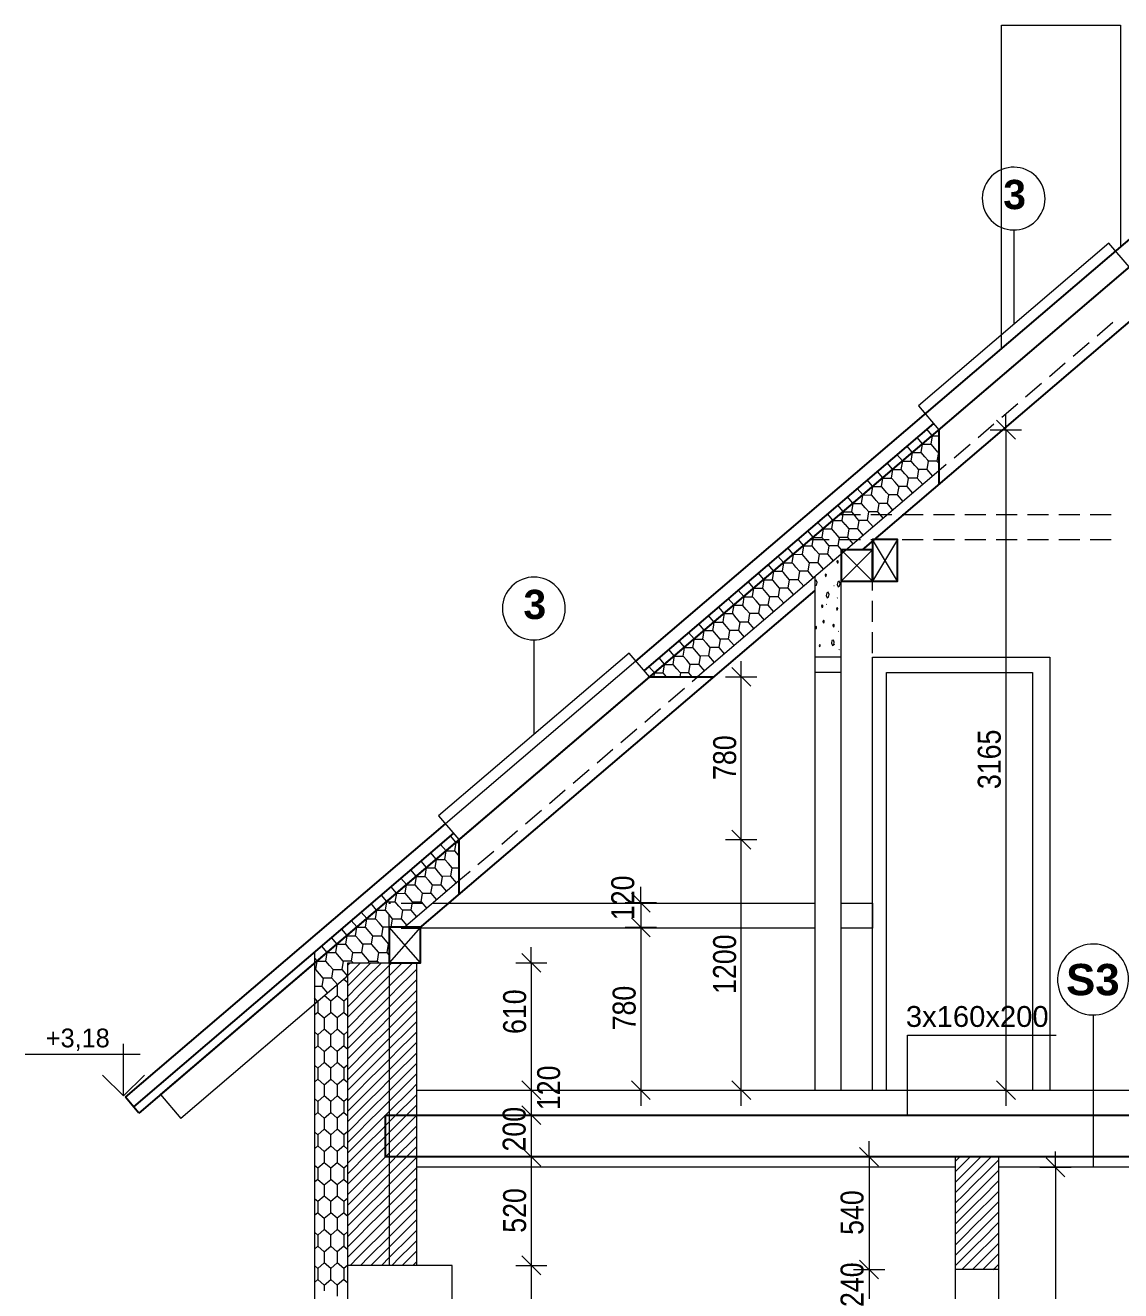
# Model space of a CAD drawing. Header units: millimetres. Extents: x 214.1 to 310.4, y 372.3 to 401.
# Drawn here: x 278.093 to 282.223, y 394.772 to 399.546 of the extents above; entities that cross this region are included whole.
import ezdxf

# ---------------------------------------------------------------- set-up
doc = ezdxf.new("R2010")
doc.units = ezdxf.units.MM
for name, color, linetype in [('PDF2_Dvere', 7, 'Continuous'), ('PDF2_Dvere_okna_oznaceni', 7, 'Continuous'), ('PDF2_Hlavni kresba_1', 7, 'Continuous'), ('PDF2_Hlavni kresba_2', 7, 'Continuous'), ('PDF2_IAV_text', 7, 'Continuous'), ('PDF2_KLESTINY', 7, 'Continuous'), ('PDF2_KOMINY', 7, 'Continuous'), ('PDF2_KOTY-VYS', 7, 'Continuous'), ('PDF2_Krokve', 7, 'Continuous'), ('PDF2_KTZ_zatepleni', 7, 'Continuous'), ('PDF2_Kóty 1$100', 7, 'Continuous'), ('PDF2_Nosniky_Trámy_Stavajici', 7, 'Continuous'), ('PDF2_OKNA', 7, 'Continuous'), ('PDF2_Sloupky', 7, 'Continuous'), ('PDF2_STŘECHA', 7, 'Continuous'), ('PDF2_Tex_POPISY', 7, 'Continuous'), ('PDF2_Šrafy', 7, 'Continuous')]:
    doc.layers.add(name, color=color, linetype=linetype)
doc.styles.add('PDF Arial', font='')
doc.styles.add('PDF Arial Bold', font='')
doc.styles.get('PDF Arial').set_extended_font_data('Arial')
doc.styles.get('PDF Arial Bold').set_extended_font_data('Arial', bold=True)

msp = doc.modelspace()

# ---------------------------------------------------------------- linework, layer by layer
at = {"layer": 'PDF2_Dvere', "lineweight": 13}
for points in [[(281.1691, 397.163), (281.0707, 397.163)], [(281.2872, 395.5292), (281.2872, 397.163), (281.9565, 397.163), (281.9565, 395.5292)], [(281.1691, 397.104), (281.0707, 397.104)], [(281.3401, 395.5292), (281.3401, 397.104), (281.8913, 397.104), (281.8913, 395.5292)]]:
    msp.add_lwpolyline(points, dxfattribs=at)
at = {"layer": 'PDF2_Dvere_okna_oznaceni', "lineweight": 13}
for points in [[(281.7062, 398.8595, 0.414214), (281.8531, 398.779, 0.414217), (281.9335, 398.926, 0.414213), (281.7866, 399.0064, 0.414213)], [(279.8969, 397.3129, 0.414216), (280.0438, 397.2324, 0.414213), (280.1243, 397.3794, 0.414216), (279.9774, 397.4598, 0.414213)]]:
    msp.add_lwpolyline(points, format="xyb", close=True, dxfattribs=at)
for points in [[(281.8198, 398.7743), (281.8198, 398.4174)], [(280.0106, 397.2277), (280.0106, 396.8708)]]:
    msp.add_lwpolyline(points, dxfattribs=at)
at = {"layer": 'PDF2_Hlavni kresba_1', "lineweight": 13}
for points in [[(281.1691, 395.5292), (281.1691, 397.5504)], [(281.0707, 395.5292), (281.0707, 397.4662)], [(279.309, 392.7103), (279.309, 396.0095), (279.4646, 396.0095), (279.4646, 396.0095), (279.4646, 394.8677)], [(279.569, 394.8677), (279.569, 396.0095)], [(279.569, 395.5292), (285.5666, 395.5292)], [(279.309, 392.7103), (281.6005, 392.7103), (281.6005, 395.2772)], [(281.7637, 393.0095), (281.7637, 395.2772)], [(281.6005, 395.2378), (279.569, 395.2378)], [(282.8073, 395.2378), (281.7637, 395.2378)], [(279.7027, 392.7103), (279.7027, 394.8677), (279.309, 394.8677)], [(281.7637, 394.852), (281.6005, 394.852)]]:
    msp.add_lwpolyline(points, dxfattribs=at)
at = {"layer": 'PDF2_Hlavni kresba_2', "lineweight": 25}
for points in [[(281.2494, 397.5672), (282.5014, 398.6375)], [(281.5375, 398.0206), (281.5375, 397.8135)], [(279.5792, 396.1395), (281.0707, 397.4144)], [(280.4465, 397.088), (280.6888, 397.088)], [(279.7282, 396.474), (279.7282, 396.2669)]]:
    msp.add_lwpolyline(points, dxfattribs=at)
at = {"layer": 'PDF2_IAV_text', "lineweight": 13}
msp.add_lwpolyline([(282.2494, 395.9165, 0.414214), (282.1487, 396.0768, 0.414214), (281.9884, 395.976, 0.414214), (282.0892, 395.8158, 0.414212)], format="xyb", close=True, dxfattribs=at)
msp.add_lwpolyline([(282.1189, 395.8124), (282.1189, 395.2378)], dxfattribs=at)
at = {"layer": 'PDF2_KLESTINY', "lineweight": 13}
for points in [[(281.1636, 397.701), (281.1636, 397.701), (281.242, 397.701)], [(281.2814, 397.701), (281.3601, 397.701)], [(281.3995, 397.701), (281.4782, 397.701)], [(281.5176, 397.701), (281.5963, 397.701)], [(281.6357, 397.701), (281.7145, 397.701)], [(281.7538, 397.701), (281.8326, 397.701)], [(281.8719, 397.701), (281.9507, 397.701)], [(281.99, 397.701), (282.0688, 397.701)], [(282.1082, 397.701), (282.1869, 397.701)], [(281.0531, 397.6066), (281.1239, 397.6066)], [(281.0531, 397.6066), (281.0531, 397.6066)], [(281.1633, 397.6066), (281.242, 397.6066)], [(281.2814, 397.6066), (281.3601, 397.6066)], [(281.3995, 397.6066), (281.4782, 397.6066)], [(281.5176, 397.6066), (281.5963, 397.6066)], [(281.6357, 397.6066), (281.7145, 397.6066)], [(281.7538, 397.6066), (281.8326, 397.6066)], [(281.8719, 397.6066), (281.9507, 397.6066)], [(281.99, 397.6066), (282.0688, 397.6066)], [(282.1082, 397.6066), (282.1869, 397.6066)], [(279.4646, 396.2328), (279.4646, 396.234), (279.4646, 396.234), (279.4704, 396.234)], [(279.4646, 396.234), (279.4646, 396.234)], [(279.5097, 396.234), (279.5885, 396.234)], [(279.6278, 396.234), (279.6897, 396.234), (279.6897, 396.234)], [(279.6897, 396.234), (281.0707, 396.234)], [(281.1691, 396.234), (281.2872, 396.234), (281.2872, 396.1395), (281.1691, 396.1395)], [(279.4646, 396.1433), (279.4646, 396.1433), (279.4646, 396.1934)], [(279.4646, 396.1395), (279.4646, 396.1395), (279.4704, 396.1395)], [(279.5097, 396.1395), (279.5827, 396.1395), (279.5827, 396.1395)], [(281.0707, 396.1395), (279.5792, 396.1395)]]:
    msp.add_lwpolyline(points, dxfattribs=at)
at = {"layer": 'PDF2_KOMINY', "lineweight": 13}
msp.add_lwpolyline([(281.7737, 398.3261), (281.7737, 399.5464), (282.2225, 399.5464), (282.2225, 398.7098)], dxfattribs=at)
at = {"layer": 'PDF2_KOTY-VYS', "lineweight": 13}
for points in [[(278.4632, 395.5071), (278.4632, 395.704)], [(278.0931, 395.6646), (278.5262, 395.6646)], [(278.3845, 395.5859), (278.4632, 395.5071), (278.5419, 395.5859)]]:
    msp.add_lwpolyline(points, dxfattribs=at)
at = {"layer": 'PDF2_Krokve', "lineweight": 13}
for points in [[(285.9567, 395.7712), (286.0329, 395.8615), (282.5008, 398.8441), (278.6031, 395.5122), (278.6798, 395.4225)], [(282.1341, 398.3753), (282.194, 398.4265)], [(282.0444, 398.2986), (282.1042, 398.3497)], [(281.9546, 398.2218), (282.0144, 398.273)], [(281.8648, 398.1451), (281.9247, 398.1963)], [(281.775, 398.0684), (281.8349, 398.1195)], [(281.6853, 397.9916), (281.7451, 398.0428)], [(281.5955, 397.9149), (281.6553, 397.966)], [(281.5655, 397.8893), (281.5375, 397.8653), (280.6282, 397.088)], [(281.5375, 397.8653), (281.5375, 397.8653)], [(280.6079, 397.0707), (280.6282, 397.088), (280.6282, 397.088)], [(280.5181, 396.9939), (280.578, 397.0451)], [(280.4284, 396.9172), (280.4882, 396.9683)], [(280.3386, 396.8404), (280.3984, 396.8916)], [(280.2488, 396.7637), (280.3086, 396.8148)], [(280.159, 396.6869), (280.2189, 396.7381)], [(280.0692, 396.6102), (280.1291, 396.6614)], [(279.9795, 396.5334), (280.0393, 396.5846)], [(279.8897, 396.4567), (279.9495, 396.5079)], [(279.7999, 396.38), (279.8598, 396.4311)], [(279.77, 396.3544), (279.7282, 396.3187), (279.5186, 396.1395)], [(279.7282, 396.3187), (279.7282, 396.3187)], [(279.309, 395.9603), (278.6798, 395.4225)]]:
    msp.add_lwpolyline(points, dxfattribs=at)
at = {"layer": 'PDF2_KTZ_zatepleni', "lineweight": 13}
msp.add_lwpolyline([(279.1831, 396.0494), (279.1831, 392.9465)], dxfattribs=at)
at = {"layer": 'PDF2_Kóty 1$100', "lineweight": 13}
for points in [[(281.7905, 398.0206), (281.7905, 398.0797)], [(281.7315, 398.0206), (281.7905, 398.0206), (281.8496, 398.0206)], [(281.7551, 398.0561), (281.826, 397.9852)], [(281.7905, 398.0206), (281.7905, 395.5292)], [(280.7572, 397.1234), (280.8281, 397.0526)], [(280.7927, 395.4701), (280.7927, 395.5292), (280.7927, 396.474), (280.7927, 397.088), (280.7927, 397.1471)], [(280.7336, 397.088), (280.7927, 397.088), (280.8517, 397.088)], [(280.7572, 396.5095), (280.8281, 396.4386)], [(280.7336, 396.474), (280.7927, 396.474), (280.8517, 396.474)], [(280.3783, 396.2718), (280.4492, 396.2009)], [(280.4138, 396.2364), (280.4138, 396.2954)], [(280.3547, 396.2364), (280.4138, 396.2364), (280.4728, 396.2364)], [(280.4138, 396.2364), (280.4138, 396.1433), (280.4138, 395.5292)], [(280.3783, 396.1788), (280.4492, 396.1079)], [(280.3547, 396.1433), (280.4138, 396.1433), (280.4728, 396.1433)], [(280.001, 396.0095), (280.001, 396.0685)], [(279.9656, 396.0449), (280.0365, 395.974)], [(279.942, 396.0095), (280.001, 396.0095), (280.0601, 396.0095)], [(280.001, 396.0095), (280.001, 395.6658), (280.001, 395.5292), (280.001, 395.4347), (280.001, 395.2772), (280.001, 394.8677), (280.001, 394.4268), (280.001, 392.7103)], [(279.9656, 395.5646), (280.0365, 395.4937)], [(280.3783, 395.5646), (280.4492, 395.4937)], [(280.7572, 395.5646), (280.8281, 395.4937)], [(281.7551, 395.5646), (281.826, 395.4937)], [(279.942, 395.5292), (280.001, 395.5292), (280.0601, 395.5292)], [(280.3547, 395.5292), (280.4138, 395.5292), (280.4728, 395.5292)], [(280.4138, 395.5292), (280.4138, 395.4701)], [(280.7336, 395.5292), (280.7927, 395.5292), (280.8517, 395.5292)], [(281.7315, 395.5292), (281.7905, 395.5292), (281.8496, 395.5292)], [(281.7905, 395.5292), (281.7905, 395.4701)], [(279.9656, 395.4701), (280.0365, 395.3992)], [(279.942, 395.4347), (280.001, 395.4347), (280.0601, 395.4347)], [(279.9656, 395.3126), (280.0365, 395.2418)], [(281.239, 395.3126), (281.3099, 395.2418)], [(281.2745, 395.2772), (281.2745, 395.3362)], [(281.9771, 395.2378), (281.9771, 395.2969)], [(279.942, 395.2772), (280.001, 395.2772), (280.0601, 395.2772)], [(281.2154, 395.2772), (281.2745, 395.2772), (281.3335, 395.2772)], [(281.2745, 395.2772), (281.2745, 394.852), (281.2745, 394.663), (281.2745, 393.0095), (281.2745, 392.7103)], [(281.9417, 395.2732), (282.0126, 395.2024)], [(281.9181, 395.2378), (281.9771, 395.2378), (282.0362, 395.2378)], [(281.9771, 395.2378), (281.9771, 393.0095)], [(279.942, 394.8677), (280.001, 394.8677), (280.0601, 394.8677)], [(279.9656, 394.9032), (280.0365, 394.8323)], [(281.239, 394.8874), (281.3099, 394.8166)], [(281.2154, 394.852), (281.2745, 394.852), (281.3335, 394.852)]]:
    msp.add_lwpolyline(points, dxfattribs=at)
at = {"layer": 'PDF2_Nosniky_Trámy_Stavajici', "lineweight": 13}
for points in [[(281.3817, 397.6066), (281.2872, 397.4491), (281.1691, 397.5672)], [(281.3817, 397.4491), (281.2872, 397.6066)], [(281.2872, 397.5672), (281.1691, 397.4491)], [(279.5827, 396.1433), (279.4646, 396.0095)], [(279.5827, 396.0095), (279.4646, 396.1433)]]:
    msp.add_lwpolyline(points, dxfattribs=at)
at = {"layer": 'PDF2_Nosniky_Trámy_Stavajici', "lineweight": 25}
for points in [[(281.2872, 397.4491), (281.3817, 397.4491), (281.3817, 397.6066), (281.2872, 397.6066)], [(281.1691, 397.4491), (281.2872, 397.4491), (281.2872, 397.5672), (281.1691, 397.5672)]]:
    msp.add_lwpolyline(points, close=True, dxfattribs=at)
for points in [[(279.4646, 396.0095), (279.5827, 396.0095), (279.5827, 396.1433)], [(279.5827, 396.1433), (279.4646, 396.1433), (279.4646, 396.0095)], [(279.4509, 395.4347), (282.9254, 395.4347), (282.9254, 395.2772), (279.4509, 395.2772), (279.4509, 395.4351)]]:
    msp.add_lwpolyline(points, dxfattribs=at)
at = {"layer": 'PDF2_OKNA', "lineweight": 13}
for points in [[(281.5375, 398.0206), (282.2557, 398.6346), (282.179, 398.7244), (281.4607, 398.1104), (281.5375, 398.0206)], [(279.7282, 396.474), (280.4465, 397.088), (280.3697, 397.1778), (279.6515, 396.5638)]]:
    msp.add_lwpolyline(points, close=True, dxfattribs=at)
for points in [[(282.2045, 398.6945), (281.4863, 398.0805)], [(280.3953, 397.1479), (279.6771, 396.5339)]]:
    msp.add_lwpolyline(points, dxfattribs=at)
at = {"layer": 'PDF2_Sloupky', "lineweight": 13}
for points in [[(281.1691, 397.4139), (281.1691, 397.4491), (281.1691, 397.4491)], [(281.2872, 397.4139), (281.2872, 397.4491), (281.2872, 397.4491)], [(281.1691, 397.2958), (281.1691, 397.3745)], [(281.2872, 397.2958), (281.2872, 397.3745)], [(281.1691, 397.1777), (281.1691, 397.2564)], [(281.2872, 397.1777), (281.2872, 397.2564)], [(281.1691, 397.0596), (281.1691, 397.1383)], [(281.2872, 397.0596), (281.2872, 397.1383)], [(281.1691, 396.9415), (281.1691, 397.0202)], [(281.2872, 396.9415), (281.2872, 397.0202)], [(281.1691, 396.8234), (281.1691, 396.9021)], [(281.2872, 396.8234), (281.2872, 396.9021)], [(281.1691, 396.7052), (281.1691, 396.784)], [(281.2872, 396.7052), (281.2872, 396.784)], [(281.1691, 396.5871), (281.1691, 396.6659)], [(281.2872, 396.5871), (281.2872, 396.6659)], [(281.1691, 396.469), (281.1691, 396.5478)], [(281.2872, 396.469), (281.2872, 396.5478)], [(281.1691, 396.3509), (281.1691, 396.4296)], [(281.2872, 396.3509), (281.2872, 396.4296)], [(281.1691, 396.2328), (281.1691, 396.3115)], [(281.2872, 396.2328), (281.2872, 396.3115)], [(281.1691, 396.1147), (281.1691, 396.1934)], [(281.2872, 396.1147), (281.2872, 396.1934)], [(281.1691, 395.9966), (281.1691, 396.0753)], [(281.2872, 395.9966), (281.2872, 396.0753)], [(281.1691, 395.8785), (281.1691, 395.9572)], [(281.2872, 395.8785), (281.2872, 395.9572)], [(281.1691, 395.7604), (281.1691, 395.8391)], [(281.2872, 395.7604), (281.2872, 395.8391)], [(281.1691, 395.6422), (281.1691, 395.721)], [(281.2872, 395.6422), (281.2872, 395.721)], [(281.1691, 395.5292), (281.1691, 395.5292), (281.1691, 395.6029)], [(281.2872, 395.5292), (281.2872, 395.5292), (281.2872, 395.6029)]]:
    msp.add_lwpolyline(points, dxfattribs=at)
at = {"layer": 'PDF2_STŘECHA', "lineweight": 25}
for points in [[(280.3953, 397.1479), (282.5005, 398.9474)], [(286.1294, 395.78), (282.5008, 398.8441), (278.5216, 395.4426)], [(281.517, 398.0446), (280.426, 397.1119)], [(278.4705, 395.5025), (279.6771, 396.5339)], [(279.7078, 396.498), (278.5012, 395.4665)], [(278.5216, 395.4426), (278.4705, 395.5025)]]:
    msp.add_lwpolyline(points, dxfattribs=at)
at = {"layer": 'PDF2_Tex_POPISY', "lineweight": 13}
for points in [[(281.4193, 395.4347), (281.4193, 395.7365)], [(281.4193, 395.7365), (281.98, 395.7365)]]:
    msp.add_lwpolyline(points, dxfattribs=at)
at = {"layer": 'PDF2_Šrafy', "lineweight": 13}
for points in [[(281.5125, 397.9993), (281.5125, 397.9993), (281.492, 398.0232)], [(281.4546, 397.9912), (281.4751, 397.9673), (281.4751, 397.9673)], [(281.4761, 397.9661), (281.5084, 397.9662), (281.5135, 397.998)], [(281.5135, 397.998), (281.5125, 397.9993)], [(281.5135, 397.998), (281.5375, 397.9981)], [(281.3798, 397.9273), (281.4002, 397.9033), (281.4002, 397.9033)], [(281.4013, 397.9021), (281.4336, 397.9022), (281.4387, 397.9341)], [(281.4376, 397.9353), (281.4376, 397.9353), (281.4172, 397.9592)], [(281.4387, 397.9341), (281.4376, 397.9353)], [(281.4387, 397.9341), (281.471, 397.9342), (281.4761, 397.9661)], [(281.5306, 397.9023), (281.4983, 397.9022), (281.4955, 397.9055), (281.4846, 397.9182), (281.471, 397.9342)], [(281.4751, 397.9673), (281.4761, 397.9661)], [(281.522, 397.9502), (281.5084, 397.9662)], [(281.5357, 397.9342), (281.5344, 397.9357), (281.522, 397.9502)], [(281.5375, 397.9342), (281.5357, 397.9342), (281.5306, 397.9023), (281.5375, 397.8942)], [(281.3628, 397.8713), (281.3628, 397.8713), (281.3424, 397.8953)], [(281.3638, 397.8701), (281.3961, 397.8702), (281.4013, 397.9021)], [(281.4002, 397.9033), (281.4013, 397.9021)], [(281.4472, 397.8862), (281.4336, 397.9022)], [(281.4609, 397.8702), (281.4567, 397.8752), (281.4472, 397.8862)], [(281.4932, 397.8703), (281.4983, 397.9022)], [(281.288, 397.8074), (281.288, 397.8074), (281.2675, 397.8313)], [(281.289, 397.8062), (281.3213, 397.8063), (281.3264, 397.8382)], [(281.305, 397.8633), (281.3254, 397.8394), (281.3254, 397.8394)], [(281.3254, 397.8394), (281.3264, 397.8382)], [(281.3264, 397.8382), (281.3587, 397.8383), (281.3638, 397.8701)], [(281.3724, 397.8223), (281.3587, 397.8383)], [(281.3638, 397.8701), (281.3628, 397.8713)], [(281.4558, 397.8383), (281.4235, 397.8383), (281.4178, 397.8449), (281.4098, 397.8542), (281.3961, 397.8702)], [(281.4184, 397.8064), (281.4235, 397.8383)], [(281.5144, 397.8455), (281.4932, 397.8703), (281.4609, 397.8702), (281.4558, 397.8383), (281.477, 397.8136)], [(281.2301, 397.7994), (281.2506, 397.7754), (281.2506, 397.7754)], [(281.2516, 397.7742), (281.2839, 397.7743), (281.289, 397.8062)], [(281.289, 397.8062), (281.288, 397.8074)], [(281.381, 397.7744), (281.3487, 397.7743), (281.3401, 397.7843), (281.335, 397.7903), (281.3213, 397.8063)], [(281.3861, 397.8063), (281.3789, 397.8146), (281.3724, 397.8223)], [(281.4396, 397.7816), (281.4184, 397.8064), (281.3861, 397.8063), (281.381, 397.7744), (281.4021, 397.7496)], [(281.1553, 397.7354), (281.1758, 397.7115), (281.1758, 397.7115)], [(281.1768, 397.7103), (281.2091, 397.7104), (281.2142, 397.7423)], [(281.2132, 397.7434), (281.2132, 397.7434), (281.1927, 397.7674)], [(281.2142, 397.7423), (281.2132, 397.7434)], [(281.2142, 397.7423), (281.2465, 397.7423), (281.2516, 397.7742)], [(281.3061, 397.7104), (281.2738, 397.7104), (281.2624, 397.7238), (281.2602, 397.7263), (281.2465, 397.7423)], [(281.2506, 397.7754), (281.2516, 397.7742)], [(281.2976, 397.7583), (281.2839, 397.7743)], [(281.3112, 397.7423), (281.3012, 397.7541), (281.2976, 397.7583)], [(281.3647, 397.7176), (281.3435, 397.7424), (281.3112, 397.7423), (281.3061, 397.7104), (281.3273, 397.6856)], [(281.3435, 397.7424), (281.3487, 397.7743)], [(281.1384, 397.6795), (281.1384, 397.6795), (281.1179, 397.7034)], [(281.1768, 397.7103), (281.1717, 397.6784)], [(281.1758, 397.7115), (281.1768, 397.7103)], [(281.2228, 397.6944), (281.2091, 397.7104)], [(281.2364, 397.6784), (281.2235, 397.6935), (281.2228, 397.6944)], [(281.2687, 397.6785), (281.2738, 397.7104)], [(281.0636, 397.6155), (281.0636, 397.6155), (281.0431, 397.6395)], [(281.0805, 397.6714), (281.101, 397.6475), (281.101, 397.6475)], [(281.102, 397.6463), (281.0969, 397.6144)], [(281.101, 397.6475), (281.102, 397.6463)], [(281.102, 397.6463), (281.1343, 397.6464), (281.1394, 397.6783)], [(281.1479, 397.6304), (281.1458, 397.6329), (281.1343, 397.6464)], [(281.1394, 397.6783), (281.1384, 397.6795)], [(281.1394, 397.6783), (281.1717, 397.6784)], [(281.1853, 397.6624), (281.1846, 397.6632), (281.1717, 397.6784)], [(281.2313, 397.6465), (281.199, 397.6464), (281.1853, 397.6624)], [(281.1939, 397.6145), (281.199, 397.6464)], [(281.2899, 397.6537), (281.2687, 397.6785), (281.2364, 397.6784), (281.2313, 397.6465), (281.2525, 397.6217)], [(281.0057, 397.6075), (281.0262, 397.5836), (281.0262, 397.5836)], [(281.0272, 397.5824), (281.0594, 397.5825), (281.0646, 397.6144)], [(281.0646, 397.6144), (281.0636, 397.6155)], [(281.0646, 397.6144), (281.0969, 397.6144)], [(281.1105, 397.5985), (281.1069, 397.6027), (281.0969, 397.6144)], [(281.1565, 397.5825), (281.1242, 397.5825), (281.1105, 397.5985)], [(281.1616, 397.6144), (281.1479, 397.6304)], [(281.2151, 397.5897), (281.1939, 397.6145), (281.1616, 397.6144), (281.1565, 397.5825), (281.1696, 397.5672)], [(280.9309, 397.5435), (280.9513, 397.5196), (280.9513, 397.5196)], [(280.9523, 397.5184), (280.9846, 397.5185), (280.9897, 397.5504)], [(280.9888, 397.5516), (280.9888, 397.5516), (280.9683, 397.5755)], [(280.9897, 397.5504), (280.9888, 397.5516)], [(280.9897, 397.5504), (281.022, 397.5505)], [(281.0272, 397.5824), (281.022, 397.5505)], [(281.0357, 397.5345), (281.0292, 397.5421), (281.022, 397.5505)], [(281.0262, 397.5835), (281.0272, 397.5824)], [(281.0731, 397.5665), (281.0681, 397.5724), (281.0594, 397.5825)], [(281.0868, 397.5505), (281.0731, 397.5665)], [(281.1403, 397.5258), (281.1191, 397.5506), (281.0868, 397.5505), (281.0817, 397.5186), (281.1029, 397.4938)], [(281.1191, 397.5506), (281.1242, 397.5825)], [(280.9139, 397.4876), (280.9139, 397.4876), (280.8935, 397.5116)], [(280.9523, 397.5184), (280.9472, 397.4865)], [(280.9513, 397.5196), (280.9523, 397.5184)], [(280.9983, 397.5025), (280.9904, 397.5118), (280.9846, 397.5185)], [(281.012, 397.4865), (280.9983, 397.5025)], [(281.0817, 397.5186), (281.0494, 397.5185), (281.0357, 397.5345)], [(281.0443, 397.4866), (281.0494, 397.5185)], [(280.8391, 397.4237), (280.8391, 397.4237), (280.8187, 397.4476)], [(280.8561, 397.4796), (280.8765, 397.4556), (280.8765, 397.4556)], [(280.8775, 397.4545), (280.8724, 397.4226)], [(280.8765, 397.4556), (280.8775, 397.4545)], [(280.8775, 397.4545), (280.9098, 397.4546), (280.9149, 397.4865)], [(280.9235, 397.4386), (280.9126, 397.4513), (280.9098, 397.4546)], [(280.9149, 397.4865), (280.9139, 397.4876)], [(280.9149, 397.4865), (280.9472, 397.4865)], [(280.9609, 397.4706), (280.9515, 397.4815), (280.9472, 397.4865)], [(281.0068, 397.4547), (280.9746, 397.4546), (280.9609, 397.4706)], [(280.9694, 397.4227), (280.9746, 397.4546)], [(281.0655, 397.4618), (281.0443, 397.4866), (281.012, 397.4865), (281.0068, 397.4547), (281.0281, 397.4298)], [(281.0707, 397.4335), (281.071, 397.4325), (281.0764, 397.4345), (281.0783, 397.4447), (281.075, 397.453), (281.0707, 397.4518)], [(280.7812, 397.4156), (280.8017, 397.3917), (280.8017, 397.3917)], [(280.8027, 397.3905), (280.8348, 397.3906), (280.835, 397.3906), (280.835, 397.3908), (280.8401, 397.4225)], [(280.8401, 397.4225), (280.8391, 397.4237)], [(280.8401, 397.4225), (280.8724, 397.4226)], [(280.8861, 397.4066), (280.8738, 397.421), (280.8724, 397.4226)], [(280.932, 397.3907), (280.8997, 397.3906), (280.8861, 397.4066)], [(280.9371, 397.4226), (280.9235, 397.4386)], [(280.9907, 397.3978), (280.9694, 397.4227), (280.9371, 397.4226), (280.932, 397.3907), (280.9533, 397.3659)], [(280.7064, 397.3517), (280.7269, 397.3277), (280.7269, 397.3277)], [(280.7643, 397.3597), (280.7643, 397.3597), (280.7438, 397.3837)], [(280.7602, 397.3267), (280.7612, 397.3333), (280.7653, 397.3586)], [(280.7653, 397.3586), (280.7643, 397.3597)], [(280.7653, 397.3586), (280.7938, 397.3586), (280.7976, 397.3587)], [(280.8027, 397.3905), (280.7981, 397.362), (280.7976, 397.3587)], [(280.8112, 397.3427), (280.7976, 397.3587)], [(280.8017, 397.3917), (280.8027, 397.3905)], [(280.8487, 397.3746), (280.835, 397.3906)], [(280.8623, 397.3586), (280.8487, 397.3746)], [(280.9158, 397.3339), (280.8946, 397.3587), (280.8623, 397.3586), (280.8572, 397.3268), (280.8784, 397.3019)], [(280.8946, 397.3587), (280.8997, 397.3906)], [(280.6895, 397.2958), (280.6895, 397.2958), (280.669, 397.3197)], [(280.7279, 397.3266), (280.7243, 397.3045), (280.7228, 397.2947)], [(280.7269, 397.3277), (280.7279, 397.3266)], [(280.7279, 397.3266), (280.7527, 397.3267), (280.7602, 397.3267)], [(280.7738, 397.3107), (280.7602, 397.3267)], [(280.7875, 397.2947), (280.7738, 397.3107)], [(280.8572, 397.3268), (280.8249, 397.3267), (280.8112, 397.3427)], [(280.8198, 397.2948), (280.8249, 397.3267)], [(280.6147, 397.2318), (280.6147, 397.2318), (280.5942, 397.2557)], [(280.6316, 397.2877), (280.6521, 397.2638), (280.6521, 397.2638)], [(280.6479, 397.2308), (280.6505, 397.247), (280.6531, 397.2626), (280.6706, 397.2627), (280.6853, 397.2627), (280.6874, 397.2758), (280.6905, 397.2946)], [(280.6521, 397.2638), (280.6531, 397.2626)], [(280.699, 397.2467), (280.6853, 397.2627)], [(280.6905, 397.2946), (280.6895, 397.2958)], [(280.6905, 397.2946), (280.7117, 397.2947), (280.7228, 397.2947)], [(280.7364, 397.2787), (280.7228, 397.2947)], [(280.7824, 397.2628), (280.7501, 397.2627), (280.7364, 397.2787)], [(280.745, 397.2308), (280.7501, 397.2627)], [(280.841, 397.2699), (280.8198, 397.2948), (280.7875, 397.2947), (280.7824, 397.2628), (280.8036, 397.238)], [(280.5568, 397.2238), (280.5773, 397.1998), (280.5773, 397.1998)], [(280.5731, 397.1668), (280.5768, 397.1895), (280.5782, 397.1987), (280.5885, 397.1987), (280.6105, 397.1988), (280.6137, 397.2183), (280.6156, 397.2307)], [(280.6156, 397.2307), (280.6147, 397.2318)], [(280.6156, 397.2307), (280.6296, 397.2307), (280.6479, 397.2308)], [(280.6616, 397.2148), (280.6479, 397.2308)], [(280.7076, 397.1989), (280.6753, 397.1988), (280.6616, 397.2148)], [(280.7127, 397.2307), (280.699, 397.2467)], [(280.7662, 397.206), (280.745, 397.2308), (280.7127, 397.2307), (280.7076, 397.1989), (280.7288, 397.174)], [(280.482, 397.1598), (280.5025, 397.1359), (280.5025, 397.1359)], [(280.4983, 397.1029), (280.503, 397.132), (280.5034, 397.1347), (280.5065, 397.1348), (280.5357, 397.1348), (280.5399, 397.1608), (280.5408, 397.1667)], [(280.5399, 397.1678), (280.5399, 397.1678), (280.5194, 397.1918)], [(280.5408, 397.1667), (280.5399, 397.1678)], [(280.5408, 397.1667), (280.5475, 397.1667), (280.5731, 397.1668)], [(280.5868, 397.1508), (280.5731, 397.1668)], [(280.5773, 397.1998), (280.5782, 397.1987)], [(280.6242, 397.1828), (280.6105, 397.1988)], [(280.6379, 397.1668), (280.6242, 397.1828)], [(280.6914, 397.142), (280.6702, 397.1669), (280.6379, 397.1668), (280.6327, 397.1349), (280.654, 397.1101)], [(280.6702, 397.1669), (280.6753, 397.1988)], [(280.465, 397.1039), (280.465, 397.1039), (280.4446, 397.1278)], [(280.5025, 397.1359), (280.5034, 397.1347)], [(280.5494, 397.1188), (280.5357, 397.1348)], [(280.563, 397.1028), (280.5494, 397.1188)], [(280.6327, 397.1349), (280.6005, 397.1348), (280.5868, 397.1508)], [(280.5953, 397.1029), (280.6005, 397.1348)], [(280.4636, 397.088), (280.466, 397.1028)], [(280.466, 397.1028), (280.4658, 397.103), (280.465, 397.1039)], [(280.466, 397.1028), (280.4983, 397.1029)], [(280.511, 397.088), (280.4983, 397.1029)], [(280.6081, 397.088), (280.5953, 397.1029), (280.563, 397.1028), (280.5607, 397.088)], [(279.7169, 396.4643), (279.6964, 396.4883)], [(279.4646, 396.2395), (279.4882, 396.2396), (279.4933, 396.2714), (279.5256, 396.2715), (279.5307, 396.3034), (279.563, 396.3035), (279.5681, 396.3354), (279.6004, 396.3355), (279.6056, 396.3674), (279.6379, 396.3675), (279.643, 396.3993), (279.6753, 396.3994), (279.6804, 396.4313), (279.7127, 396.4314), (279.7178, 396.4633), (279.7282, 396.4633)], [(279.659, 396.4563), (279.6795, 396.4324)], [(279.7178, 396.4633), (279.7169, 396.4643)], [(279.5842, 396.3924), (279.6047, 396.3684)], [(279.6421, 396.4004), (279.6216, 396.4243)], [(279.643, 396.3993), (279.6421, 396.4004)], [(279.7026, 396.3674), (279.6889, 396.3834), (279.6753, 396.3994)], [(279.6795, 396.4324), (279.6804, 396.4313)], [(279.7282, 396.4132), (279.7263, 396.4154), (279.7127, 396.4314)], [(279.5673, 396.3364), (279.5468, 396.3604)], [(279.6047, 396.3684), (279.6056, 396.3674)], [(279.6515, 396.3515), (279.6379, 396.3675)], [(279.6652, 396.3355), (279.6515, 396.3515)], [(279.6975, 396.3356), (279.7026, 396.3674), (279.7282, 396.3675)], [(279.5094, 396.3284), (279.5299, 396.3045)], [(279.5299, 396.3045), (279.5307, 396.3034)], [(279.5767, 396.2875), (279.563, 396.3035)], [(279.5681, 396.3354), (279.5673, 396.3364)], [(279.6278, 396.3035), (279.6141, 396.3195), (279.6004, 396.3355)], [(279.6227, 396.2716), (279.6278, 396.3035), (279.6601, 396.3036)], [(279.7188, 396.3106), (279.6975, 396.3356), (279.6652, 396.3355), (279.6601, 396.3036), (279.6814, 396.2786)], [(279.4346, 396.2644), (279.455, 396.2405)], [(279.4924, 396.2725), (279.472, 396.2964)], [(279.4933, 396.2714), (279.4924, 396.2725)], [(279.553, 396.2395), (279.5393, 396.2555), (279.5256, 396.2715)], [(279.5478, 396.2077), (279.553, 396.2395), (279.5853, 396.2396), (279.5904, 396.2715), (279.6227, 396.2716), (279.644, 396.2467)], [(279.5904, 396.2715), (279.5767, 396.2875)], [(279.1831, 395.9838), (279.1889, 395.9838), (279.194, 396.0157), (279.2263, 396.0157), (279.2315, 396.0476), (279.2637, 396.0477), (279.2689, 396.0796), (279.3012, 396.0797), (279.3063, 396.1116), (279.3386, 396.1117), (279.3437, 396.1435), (279.376, 396.1436), (279.3811, 396.1755), (279.4134, 396.1756), (279.4185, 396.2075), (279.4508, 396.2076), (279.4559, 396.2395), (279.4646, 396.2395)], [(279.4176, 396.2085), (279.3972, 396.2325)], [(279.4185, 396.2075), (279.4176, 396.2085)], [(279.4646, 396.1914), (279.4645, 396.1916), (279.4508, 396.2076)], [(279.455, 396.2405), (279.4559, 396.2395)], [(279.5019, 396.2236), (279.4882, 396.2396)], [(279.5156, 396.2076), (279.5019, 396.2236)], [(279.5692, 396.1827), (279.5478, 396.2077), (279.5156, 396.2076), (279.5104, 396.1757), (279.5318, 396.1507)], [(279.5853, 396.2396), (279.6066, 396.2147)], [(279.3428, 396.1446), (279.3223, 396.1685)], [(279.3598, 396.2005), (279.3802, 396.1766)], [(279.3802, 396.1766), (279.3811, 396.1755)], [(279.4271, 396.1596), (279.4134, 396.1756)], [(279.4407, 396.1436), (279.4271, 396.1596)], [(279.4781, 396.1756), (279.4646, 396.1914)], [(279.473, 396.1437), (279.4781, 396.1756), (279.5104, 396.1757)], [(279.2849, 396.1365), (279.3054, 396.1126)], [(279.3054, 396.1126), (279.3063, 396.1116)], [(279.3522, 396.0957), (279.3386, 396.1117)], [(279.3437, 396.1435), (279.3428, 396.1446)], [(279.4033, 396.1117), (279.3896, 396.1276), (279.376, 396.1436)], [(279.3982, 396.0798), (279.4033, 396.1117), (279.4356, 396.1117)], [(279.4646, 396.1437), (279.4407, 396.1436), (279.4356, 396.1117), (279.463, 396.0798)], [(279.4734, 396.1433), (279.473, 396.1437), (279.4646, 396.1437)], [(279.2101, 396.0726), (279.2306, 396.0486)], [(279.268, 396.0806), (279.2475, 396.1046)], [(279.2689, 396.0796), (279.268, 396.0806)], [(279.3148, 396.0637), (279.3012, 396.0797)], [(279.3285, 396.0477), (279.3148, 396.0637)], [(279.3659, 396.0797), (279.3522, 396.0957)], [(279.4255, 396.0478), (279.3982, 396.0798), (279.3659, 396.0797), (279.3608, 396.0478), (279.3881, 396.0158)], [(279.3871, 396.0095), (279.3881, 396.0158), (279.4204, 396.0159), (279.4255, 396.0478), (279.4578, 396.0479), (279.463, 396.0798), (279.4646, 396.0798)], [(279.1932, 396.0167), (279.1831, 396.0285)], [(279.194, 396.0157), (279.1932, 396.0167)], [(279.24, 395.9997), (279.2263, 396.0157)], [(279.2306, 396.0486), (279.2315, 396.0476)], [(279.2774, 396.0317), (279.2637, 396.0477)], [(279.2911, 396.0157), (279.2774, 396.0317)], [(279.3288, 396.0095), (279.3234, 396.0158), (279.2911, 396.0157), (279.286, 395.9838), (279.3073, 395.9589)], [(279.3234, 396.0158), (279.3285, 396.0477), (279.3608, 396.0478)], [(279.4259, 396.0095), (279.4204, 396.0159)], [(279.4646, 396.0399), (279.4578, 396.0479)], [(279.2026, 395.9678), (279.1889, 395.9838)], [(279.2163, 395.9518), (279.2026, 395.9678)], [(279.2537, 395.9838), (279.24, 395.9997)], [(279.2486, 395.9519), (279.2537, 395.9838), (279.286, 395.9838)], [(279.309, 395.7646), (279.3876, 395.8431), (279.4663, 395.9219), (279.5451, 396.0006), (279.5539, 396.0095)], [(279.309, 395.8433), (279.3876, 395.9219), (279.4663, 396.0006), (279.4752, 396.0095)], [(279.309, 395.9221), (279.3876, 396.0006), (279.3964, 396.0095)], [(279.309, 396.0008), (279.3177, 396.0095)], [(279.309, 395.9615), (279.3482, 396.0006)], [(279.3482, 396.0006), (279.3571, 396.0095)], [(279.3876, 395.9613), (279.427, 396.0006)], [(279.427, 396.0006), (279.4358, 396.0095)], [(279.4663, 395.9613), (279.5057, 396.0006)], [(279.5057, 396.0006), (279.5145, 396.0095)], [(279.5451, 395.9613), (279.569, 395.9852)], [(279.2111, 395.9199), (279.1831, 395.9198)], [(279.2699, 395.9269), (279.2486, 395.9519), (279.2163, 395.9518), (279.2111, 395.9199), (279.2325, 395.8949)], [(279.2695, 395.9265), (279.2695, 395.9061), (279.2695, 395.8851)], [(279.2944, 395.9478), (279.309, 395.9354)], [(279.309, 395.6859), (279.3876, 395.7644), (279.4663, 395.8431), (279.5451, 395.9219), (279.569, 395.9458)], [(279.309, 395.8827), (279.3482, 395.9219)], [(279.3482, 395.9219), (279.3876, 395.9613)], [(279.3876, 395.8825), (279.427, 395.9219)], [(279.427, 395.9219), (279.4663, 395.9613)], [(279.4663, 395.8825), (279.5057, 395.9219)], [(279.5057, 395.9219), (279.5451, 395.9613)], [(279.1951, 395.8629), (279.1831, 395.877)], [(279.309, 395.8769), (279.2941, 395.8642), (279.2695, 395.8851), (279.2449, 395.8642), (279.2206, 395.8848)], [(279.309, 395.6071), (279.3876, 395.6857), (279.4663, 395.7644), (279.5451, 395.8431), (279.569, 395.8671)], [(279.3482, 395.8431), (279.3876, 395.8825)], [(279.427, 395.8431), (279.4663, 395.8825)], [(279.5057, 395.8431), (279.5451, 395.8825)], [(279.5451, 395.8825), (279.569, 395.9064)], [(279.1957, 395.8221), (279.1831, 395.8114)], [(279.1957, 395.8634), (279.1957, 395.8221), (279.2203, 395.8012), (279.2449, 395.8221), (279.2449, 395.8642)], [(279.2941, 395.8221), (279.2695, 395.8012), (279.2449, 395.8221)], [(279.2941, 395.8642), (279.2941, 395.8221), (279.309, 395.8094)], [(279.309, 395.804), (279.3482, 395.8431)], [(279.3876, 395.8038), (279.427, 395.8431)], [(279.4663, 395.8038), (279.5057, 395.8431)], [(279.5451, 395.8038), (279.569, 395.8277)], [(279.2203, 395.8012), (279.2203, 395.7802)], [(279.2203, 395.7802), (279.2203, 395.7591)], [(279.2695, 395.8012), (279.2695, 395.7802), (279.2695, 395.7591)], [(279.309, 395.5284), (279.3876, 395.6069), (279.4663, 395.6857), (279.5451, 395.7644), (279.569, 395.7883)], [(279.3482, 395.7644), (279.3876, 395.8038)], [(279.427, 395.7644), (279.4663, 395.8038)], [(279.5057, 395.7644), (279.5451, 395.8038)], [(279.309, 395.7509), (279.2941, 395.7382), (279.2695, 395.7591), (279.2449, 395.7382), (279.2203, 395.7591), (279.1957, 395.7382), (279.1831, 395.7489)], [(279.1957, 395.7382), (279.1957, 395.6961), (279.2203, 395.6752), (279.2449, 395.6961), (279.2449, 395.7382)], [(279.2941, 395.7382), (279.2941, 395.6961), (279.309, 395.6834)], [(279.309, 395.7252), (279.3482, 395.7644)], [(279.3482, 395.6857), (279.3876, 395.725)], [(279.3876, 395.725), (279.427, 395.7644)], [(279.427, 395.6857), (279.4663, 395.725)], [(279.4663, 395.725), (279.5057, 395.7644)], [(279.5057, 395.6857), (279.5451, 395.725)], [(279.5451, 395.725), (279.569, 395.7489)], [(279.1957, 395.6961), (279.1831, 395.6854)], [(279.2941, 395.6961), (279.2695, 395.6752), (279.2449, 395.6961)], [(279.309, 395.6465), (279.3482, 395.6857)], [(279.3876, 395.5282), (279.4663, 395.6069), (279.5451, 395.6857), (279.569, 395.7096)], [(279.3876, 395.6463), (279.427, 395.6857)], [(279.4663, 395.6463), (279.5057, 395.6857)], [(279.309, 395.6249), (279.2941, 395.6122), (279.2695, 395.6331), (279.2449, 395.6122), (279.2203, 395.6331), (279.1957, 395.6122), (279.1831, 395.6229)], [(279.2203, 395.6752), (279.2203, 395.6542)], [(279.2203, 395.6542), (279.2203, 395.6331)], [(279.2695, 395.6752), (279.2695, 395.6542), (279.2695, 395.6331)], [(279.3482, 395.6069), (279.3876, 395.6463)], [(279.3876, 395.4494), (279.4663, 395.5282), (279.5451, 395.6069), (279.569, 395.6308)], [(279.427, 395.6069), (279.4663, 395.6463)], [(279.5057, 395.6069), (279.5451, 395.6463)], [(279.5451, 395.6463), (279.569, 395.6702)], [(279.1957, 395.6122), (279.1957, 395.5701), (279.2203, 395.5492), (279.2449, 395.5701), (279.2449, 395.6122)], [(279.2941, 395.6122), (279.2941, 395.5701), (279.309, 395.5574)], [(279.309, 395.5678), (279.3482, 395.6069)], [(279.3876, 395.5676), (279.427, 395.6069)], [(279.4663, 395.5676), (279.5057, 395.6069)], [(279.5451, 395.5676), (279.569, 395.5915)], [(279.1957, 395.5701), (279.1831, 395.5594)], [(279.2203, 395.5492), (279.2203, 395.5282)], [(279.2941, 395.5701), (279.2695, 395.5492), (279.2449, 395.5701)], [(279.2695, 395.5492), (279.2695, 395.5282), (279.2695, 395.5071)], [(279.3482, 395.5282), (279.3876, 395.5676)], [(279.427, 395.5282), (279.4663, 395.5676)], [(279.4663, 395.4494), (279.5451, 395.5282), (279.569, 395.5521)], [(279.5057, 395.5282), (279.5451, 395.5676)], [(279.309, 395.4989), (279.2941, 395.4862), (279.2695, 395.5071), (279.2449, 395.4862), (279.2203, 395.5071), (279.1957, 395.4862), (279.1831, 395.4969)], [(279.1957, 395.4862), (279.1957, 395.4442), (279.2203, 395.4232), (279.2449, 395.4442), (279.2449, 395.4862)], [(279.2203, 395.5282), (279.2203, 395.5071)], [(279.2941, 395.4862), (279.2941, 395.4442)], [(279.309, 395.4496), (279.3876, 395.5282)], [(279.309, 395.489), (279.3482, 395.5282)], [(279.3482, 395.4494), (279.3876, 395.4888)], [(279.3876, 395.4888), (279.427, 395.5282)], [(279.427, 395.4494), (279.4663, 395.4888)], [(279.4663, 395.4888), (279.5057, 395.5282)], [(279.5057, 395.4494), (279.5451, 395.4888)], [(279.5451, 395.4888), (279.569, 395.5127)], [(279.1957, 395.4442), (279.1831, 395.4334)], [(279.2941, 395.4442), (279.2695, 395.4232), (279.2449, 395.4442)], [(279.2941, 395.4442), (279.309, 395.4314)], [(279.309, 395.2134), (279.3876, 395.292), (279.4663, 395.3707), (279.5451, 395.4494)], [(279.309, 395.2922), (279.3876, 395.3707), (279.4663, 395.4494)], [(279.309, 395.3709), (279.3876, 395.4494)], [(279.309, 395.4103), (279.3482, 395.4494)], [(279.3876, 395.4101), (279.427, 395.4494)], [(279.4663, 395.4101), (279.5057, 395.4494)], [(279.5451, 395.4494), (279.569, 395.4734)], [(279.2203, 395.4232), (279.2203, 395.4022)], [(279.2203, 395.4022), (279.2203, 395.3812)], [(279.2695, 395.4232), (279.2695, 395.4022), (279.2695, 395.3812)], [(279.309, 395.1347), (279.3876, 395.2132), (279.4663, 395.292), (279.5451, 395.3707), (279.569, 395.3946)], [(279.3482, 395.3707), (279.3876, 395.4101)], [(279.427, 395.3707), (279.4663, 395.4101)], [(279.5057, 395.3707), (279.5451, 395.4101)], [(279.5451, 395.4101), (279.569, 395.434)], [(279.309, 395.373), (279.2941, 395.3602), (279.2695, 395.3812), (279.2449, 395.3602), (279.2203, 395.3812), (279.1957, 395.3602), (279.1831, 395.371)], [(279.1957, 395.3602), (279.1957, 395.3182), (279.2203, 395.2973), (279.2449, 395.3182), (279.2449, 395.3602)], [(279.2941, 395.3602), (279.2941, 395.3182), (279.309, 395.3055)], [(279.309, 395.3315), (279.3482, 395.3707)], [(279.3876, 395.3313), (279.427, 395.3707)], [(279.4663, 395.3313), (279.5057, 395.3707)], [(279.5451, 395.3313), (279.569, 395.3552)], [(279.1957, 395.3182), (279.1831, 395.3075)], [(279.2203, 395.2973), (279.2203, 395.2762)], [(279.2941, 395.3182), (279.2695, 395.2973), (279.2449, 395.3182)], [(279.2695, 395.2973), (279.2695, 395.2762), (279.2695, 395.2552)], [(279.309, 395.0559), (279.3876, 395.1345), (279.4663, 395.2132), (279.5451, 395.292), (279.569, 395.3159)], [(279.3482, 395.292), (279.3876, 395.3313)], [(279.427, 395.292), (279.4663, 395.3313)], [(279.5057, 395.292), (279.5451, 395.3313)], [(279.2449, 395.2343), (279.2203, 395.2552), (279.1957, 395.2343)], [(279.2203, 395.2762), (279.2203, 395.2552)], [(279.309, 395.247), (279.2941, 395.2343), (279.2695, 395.2552), (279.2449, 395.2343)], [(279.309, 395.2528), (279.3482, 395.292)], [(279.3482, 395.2132), (279.3876, 395.2526)], [(279.3876, 395.2526), (279.427, 395.292)], [(279.427, 395.2132), (279.4663, 395.2526)], [(279.4663, 395.2526), (279.5057, 395.292)], [(279.5057, 395.2132), (279.5451, 395.2526)], [(279.5451, 395.2526), (279.569, 395.2765)], [(281.6005, 395.1427), (281.671, 395.2132), (281.735, 395.2772)], [(281.6005, 395.2214), (281.6563, 395.2772)], [(281.6005, 395.1821), (281.6317, 395.2132), (281.671, 395.2526), (281.6956, 395.2772)], [(281.6005, 395.2608), (281.6169, 395.2772)], [(281.6005, 395.1033), (281.6317, 395.1345), (281.671, 395.1739), (281.7104, 395.2132), (281.7498, 395.2526), (281.7637, 395.2665)], [(279.1957, 395.2343), (279.1831, 395.245)], [(279.1957, 395.2343), (279.1957, 395.1922), (279.2203, 395.1713), (279.2449, 395.1922), (279.2449, 395.2343)], [(279.2941, 395.2343), (279.2941, 395.1922), (279.309, 395.1795)], [(279.309, 394.9772), (279.3876, 395.0557), (279.4663, 395.1345), (279.5451, 395.2132), (279.569, 395.2371)], [(279.309, 395.1741), (279.3482, 395.2132)], [(279.3876, 395.1739), (279.427, 395.2132)], [(279.4663, 395.1739), (279.5057, 395.2132)], [(281.6005, 395.064), (281.671, 395.1345), (281.7498, 395.2132), (281.7637, 395.2272)], [(279.1957, 395.1922), (279.1831, 395.1815)], [(279.2203, 395.1713), (279.2203, 395.1502)], [(279.2941, 395.1922), (279.2695, 395.1713), (279.2449, 395.1922)], [(279.2695, 395.1713), (279.2695, 395.1502), (279.2695, 395.1292)], [(279.309, 394.8985), (279.3876, 394.977), (279.4663, 395.0557), (279.5451, 395.1345), (279.569, 395.1584)], [(279.3482, 395.1345), (279.3876, 395.1739)], [(279.427, 395.1345), (279.4663, 395.1739)], [(279.5057, 395.1345), (279.5451, 395.1739)], [(279.5451, 395.1739), (279.569, 395.1978)], [(281.6005, 395.0246), (281.6317, 395.0557), (281.671, 395.0951), (281.7104, 395.1345), (281.7498, 395.1739), (281.7637, 395.1878)], [(279.1957, 395.1083), (279.1831, 395.119)], [(279.2449, 395.1083), (279.2203, 395.1292), (279.1957, 395.1083)], [(279.1957, 395.1083), (279.1957, 395.0662), (279.2203, 395.0453), (279.2449, 395.0662), (279.2449, 395.1083)], [(279.2203, 395.1502), (279.2203, 395.1292)], [(279.2941, 395.1083), (279.2695, 395.1292), (279.2449, 395.1083)], [(279.309, 395.121), (279.2941, 395.1083)], [(279.2941, 395.1083), (279.2941, 395.0662), (279.309, 395.0535)], [(279.309, 395.0953), (279.3482, 395.1345)], [(279.3876, 395.0951), (279.427, 395.1345)], [(279.4663, 395.0951), (279.5057, 395.1345)], [(279.5451, 395.0951), (279.569, 395.119)], [(281.6005, 394.9852), (281.671, 395.0557), (281.7498, 395.1345), (281.7637, 395.1484)], [(281.6005, 394.9458), (281.6317, 394.977), (281.671, 395.0164), (281.7104, 395.0557), (281.7498, 395.0951), (281.7637, 395.1091)], [(279.1957, 395.0662), (279.1831, 395.0555)], [(279.2941, 395.0662), (279.2695, 395.0453), (279.2449, 395.0662)], [(279.309, 395.0166), (279.3482, 395.0557)], [(279.3482, 395.0557), (279.3876, 395.0951)], [(279.3571, 394.8677), (279.3876, 394.8983), (279.4663, 394.977), (279.5451, 395.0557), (279.569, 395.0797)], [(279.3876, 395.0164), (279.427, 395.0557)], [(279.427, 395.0557), (279.4663, 395.0951)], [(279.4663, 395.0164), (279.5057, 395.0557)], [(279.5057, 395.0557), (279.5451, 395.0951)], [(281.6005, 394.9065), (281.671, 394.977), (281.7498, 395.0557), (281.7637, 395.0697)], [(279.2203, 395.0453), (279.2203, 395.0242)], [(279.2203, 395.0242), (279.2203, 395.0032)], [(279.2695, 395.0453), (279.2695, 395.0242), (279.2695, 395.0032)], [(279.3482, 394.977), (279.3876, 395.0164)], [(279.427, 394.977), (279.4663, 395.0164)], [(279.5057, 394.977), (279.5451, 395.0164)], [(279.5451, 395.0164), (279.569, 395.0403)], [(281.6005, 394.8671), (281.6317, 394.8983), (281.671, 394.9376), (281.7104, 394.977), (281.7498, 395.0164), (281.7637, 395.0303)], [(279.1957, 394.9823), (279.1831, 394.993)], [(279.2449, 394.9823), (279.2203, 395.0032), (279.1957, 394.9823)], [(279.1957, 394.9823), (279.1957, 394.9402), (279.2203, 394.9193), (279.2449, 394.9402), (279.2449, 394.9823)], [(279.2941, 394.9823), (279.2695, 395.0032), (279.2449, 394.9823)], [(279.309, 394.995), (279.2941, 394.9823)], [(279.2941, 394.9823), (279.2941, 394.9402), (279.309, 394.9275)], [(279.309, 394.9378), (279.3482, 394.977)], [(279.3876, 394.9376), (279.427, 394.977)], [(279.4358, 394.8677), (279.4663, 394.8983), (279.5451, 394.977), (279.569, 395.0009)], [(279.4663, 394.9376), (279.5057, 394.977)], [(279.5451, 394.9376), (279.569, 394.9615)], [(281.6248, 394.852), (281.671, 394.8983), (281.7498, 394.977), (281.7637, 394.991)], [(279.1957, 394.9402), (279.1831, 394.9295)], [(279.2203, 394.9193), (279.2203, 394.8983)], [(279.2941, 394.9402), (279.2695, 394.9193), (279.2449, 394.9402)], [(279.2695, 394.9193), (279.2695, 394.8983), (279.2695, 394.8772)], [(279.3482, 394.8983), (279.3876, 394.9376)], [(279.427, 394.8983), (279.4663, 394.9376)], [(279.5057, 394.8983), (279.5451, 394.9376)], [(279.5145, 394.8677), (279.5451, 394.8983), (279.569, 394.9222)], [(281.6641, 394.852), (281.671, 394.8589), (281.7104, 394.8983), (281.7498, 394.9376), (281.7637, 394.9516)], [(281.7035, 394.852), (281.7498, 394.8983), (281.7637, 394.9122)], [(279.1957, 394.8563), (279.1831, 394.867)], [(279.2449, 394.8563), (279.2203, 394.8772), (279.1957, 394.8563)], [(279.2203, 394.8983), (279.2203, 394.8772)], [(279.2941, 394.8563), (279.2695, 394.8772), (279.2449, 394.8563)], [(279.309, 394.869), (279.2941, 394.8563)], [(279.3177, 394.8677), (279.3482, 394.8983)], [(279.3964, 394.8677), (279.427, 394.8983)], [(279.4752, 394.8677), (279.5057, 394.8983)], [(279.5539, 394.8677), (279.569, 394.8828)], [(281.7429, 394.852), (281.7498, 394.8589), (281.7637, 394.8728)], [(279.1957, 394.8563), (279.1957, 394.8142), (279.2203, 394.7933), (279.2449, 394.8142), (279.2449, 394.8563)], [(279.2941, 394.8563), (279.2941, 394.8142), (279.309, 394.8015)], [(279.1957, 394.8142), (279.1831, 394.8035)], [(279.2203, 394.7933), (279.2203, 394.7723)], [(279.2941, 394.8142), (279.2695, 394.7933), (279.2449, 394.8142)], [(279.2695, 394.7933), (279.2695, 394.7723), (279.2695, 394.7512)]]:
    msp.add_lwpolyline(points, dxfattribs=at)
for points in [[(281.1583, 397.525), (281.1555, 397.5278), (281.1533, 397.5235), (281.1547, 397.5179), (281.1579, 397.5187), (281.1583, 397.525)], [(281.1134, 397.4735), (281.1106, 397.4762), (281.1084, 397.4719), (281.1098, 397.4664), (281.113, 397.4676), (281.1134, 397.4735)], [(281.1618, 397.4487), (281.1563, 397.4471), (281.1543, 397.4368), (281.1579, 397.4282), (281.1632, 397.4302), (281.1651, 397.4404), (281.1618, 397.4487)], [(281.1205, 397.4073), (281.1149, 397.4057), (281.113, 397.3955), (281.1165, 397.3868), (281.1218, 397.3888), (281.1238, 397.3991), (281.1205, 397.4073)], [(281.1002, 397.3573), (281.0974, 397.3601), (281.0953, 397.3557), (281.0966, 397.3502), (281.0998, 397.351), (281.1002, 397.3573)], [(281.1565, 397.3467), (281.1537, 397.3494), (281.1516, 397.3451), (281.1529, 397.3396), (281.1559, 397.3408), (281.1565, 397.3467)], [(281.1051, 397.2991), (281.1023, 397.3018), (281.1002, 397.2975), (281.1016, 397.292), (281.1047, 397.2931), (281.1051, 397.2991)], [(281.0762, 397.277), (281.0734, 397.2798), (281.0712, 397.2754), (281.0726, 397.2699), (281.0758, 397.2707), (281.0762, 397.277)], [(281.1427, 397.2845), (281.1399, 397.2872), (281.1378, 397.2829), (281.1392, 397.2774), (281.1423, 397.2782), (281.1427, 397.2845)], [(281.0866, 397.2054), (281.088, 397.2026), (281.0897, 397.2034), (281.0903, 397.2073), (281.0892, 397.2101), (281.0872, 397.2093), (281.0866, 397.2054)], [(281.1401, 397.227), (281.1346, 397.2254), (281.1327, 397.2152), (281.1362, 397.2065), (281.1415, 397.2085), (281.1435, 397.2187), (281.1401, 397.227)]]:
    msp.add_lwpolyline(points, close=True, dxfattribs=at)
at = {"layer": 'PDF2_Šrafy', "transparency": 33554559}
for points in [[(281.1396, 397.4313), (281.1421, 397.4339), (281.1421, 397.4288), (281.1447, 397.4313)], [(281.1116, 397.362), (281.1142, 397.3646), (281.1142, 397.3595), (281.1167, 397.362)], [(281.1527, 397.3861), (281.1553, 397.3886), (281.1553, 397.3835), (281.1579, 397.3861)], [(281.1567, 397.2605), (281.1592, 397.263), (281.1592, 397.2579), (281.1618, 397.2605)], [(281.1411, 397.2097), (281.1437, 397.2122), (281.1437, 397.2071), (281.1462, 397.2097)], [(281.1586, 397.1908), (281.1612, 397.1933), (281.1612, 397.1882), (281.1638, 397.1908)]]:
    msp.add_solid(points, dxfattribs=at)

# ---------------------------------------------------------------- texts
at = {"layer": 'PDF2_Dvere_okna_oznaceni', "char_height": 0.1103, "attachment_point": 7, "style": 'PDF Arial Bold'}
for insert in [(281.7805, 398.8512), (279.9713, 397.3046)]:
    msp.add_mtext('3', dxfattribs=dict(at, insert=insert))
at = {"layer": 'PDF2_IAV_text', "insert": (282.0175, 395.8851), "char_height": 0.11813, "attachment_point": 7, "style": 'PDF Arial Bold'}
msp.add_mtext('S3', dxfattribs=at)
at = {"layer": 'PDF2_KOTY-VYS', "insert": (278.1707, 395.6772), "char_height": 0.070878, "attachment_point": 7, "style": 'PDF Arial'}
msp.add_mtext('\\W0.960383;+3,18', dxfattribs=at)
at = {"layer": 'PDF2_Kóty 1$100', "char_height": 0.086629, "attachment_point": 7, "rotation": 90, "style": 'PDF Arial'}
for s, insert in [('\\W0.833334;3165', (281.7721, 396.6648)), ('\\W0.833334;780', (280.7745, 396.6993)), ('\\W0.833334;120', (280.3902, 396.1704)), ('\\W0.833334;1200', (280.7742, 395.8919)), ('\\W0.833334;780', (280.3955, 395.7545)), ('\\W0.833334;610', (279.9825, 395.7408)), ('\\W0.833334;120', (280.1109, 395.4536)), ('\\W0.833334;200', (279.9808, 395.2974)), ('\\W0.833334;520', (279.9825, 394.9908)), ('\\W0.833334;540', (281.2548, 394.9829)), ('\\W0.833334;240', (281.2549, 394.7107))]:
    msp.add_mtext(s, dxfattribs=dict(at, insert=insert))
at = {"layer": 'PDF2_Tex_POPISY', "insert": (281.4133, 395.7664), "char_height": 0.07875, "attachment_point": 7, "style": 'PDF Arial'}
msp.add_mtext('3x160x200', dxfattribs=at)

doc.saveas('drawing.dxf')
